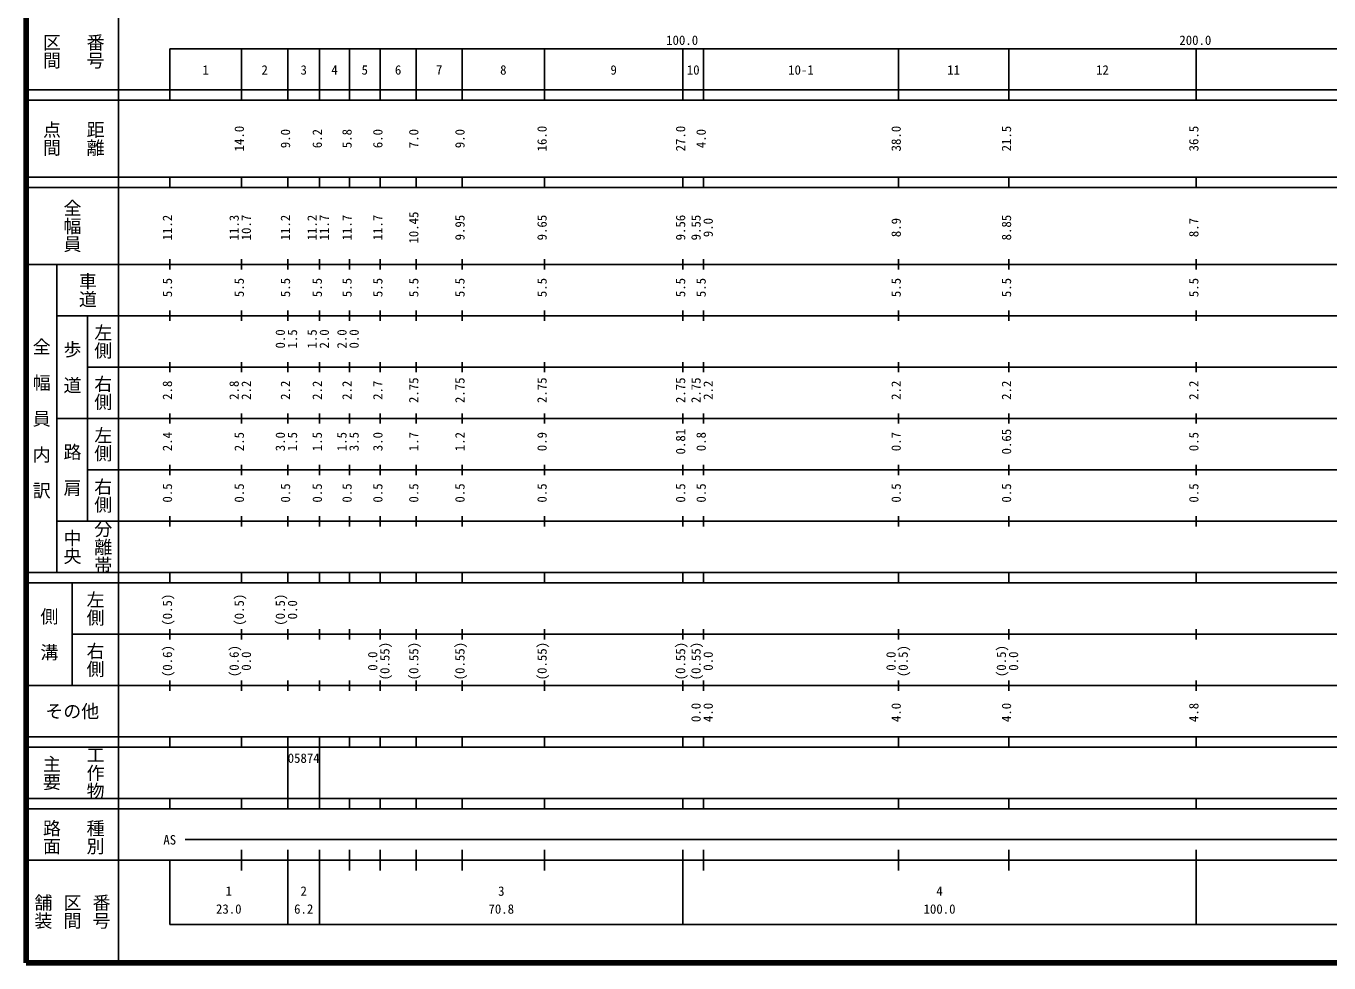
# Model space of a CAD drawing. Units: millimetres on the paper, enlarged 1000 times. Extents: x 40000 to 680000, y 20000 to 380000.
# Drawn here: x 40000 to 293879, y 20000 to 202409 of the extents above; entities that cross this region are included whole.
import ezdxf
from ezdxf.enums import TextEntityAlignment as Align

# ---------------------------------------------------------------- set-up
doc = ezdxf.new("R2010")
doc.units = ezdxf.units.MM
doc.header["$LTSCALE"] = 1000
doc.layers.add('M-TTL', color=2, linetype='Continuous', lineweight=140)
doc.layers.add('M-TTL-BAND', color=7, linetype='Continuous', lineweight=25)
doc.styles.add('@ＭＳ ゴシック', font='')
doc.styles.add('ＭＳ ゴシック', font='')
doc.styles.get('@ＭＳ ゴシック').set_extended_font_data('@MS Gothic')
doc.styles.get('ＭＳ ゴシック').set_extended_font_data('MS Gothic')

msp = doc.modelspace()

# ---------------------------------------------------------------- linework, layer by layer
at = {"layer": 'M-TTL'}
for p, q in [((40000, 380000), (40000, 20000)), ((40000, 20000), (680000, 20000))]:
    msp.add_line(p, q, dxfattribs=at)
at = {"layer": 'M-TTL-BAND'}
for p, q in [((58000, 370000), (58000, 20000)), ((68000, 198000), (579000, 198000)), ((68000, 198000), (68000, 188000)), ((82000, 188000), (82000, 198000)), ((91000, 188000), (91000, 198000)), ((97200, 188000), (97200, 198000)), ((103000, 188000), (103000, 198000)), ((109000, 188000), (109000, 198000)), ((116000, 188000), (116000, 198000)), ((125000, 188000), (125000, 198000)), ((141000, 188000), (141000, 198000)), ((168000, 188000), (168000, 198000)), ((172000, 188000), (172000, 198000)), ((210000, 188000), (210000, 198000)), ((231500, 188000), (231500, 198000)), ((268000, 188000), (268000, 198000)), ((40000, 190000), (579000, 190000)), ((40000, 188000), (579000, 188000)), ((40000, 173000), (579000, 173000)), ((68000, 171000), (68000, 173000)), ((82000, 171000), (82000, 173000)), ((91000, 171000), (91000, 173000)), ((97200, 171000), (97200, 173000)), ((103000, 171000), (103000, 173000)), ((109000, 171000), (109000, 173000)), ((116000, 171000), (116000, 173000)), ((125000, 171000), (125000, 173000)), ((141000, 171000), (141000, 173000)), ((168000, 171000), (168000, 173000)), ((172000, 171000), (172000, 173000)), ((210000, 171000), (210000, 173000)), ((231500, 171000), (231500, 173000)), ((268000, 171000), (268000, 173000)), ((40000, 171000), (579000, 171000)), ((40000, 156000), (579000, 156000)), ((46000, 96000), (46000, 156000)), ((68000, 155000), (68000, 157000)), ((82000, 155000), (82000, 157000)), ((91000, 155000), (91000, 157000)), ((97200, 155000), (97200, 157000)), ((103000, 155000), (103000, 157000)), ((109000, 155000), (109000, 157000)), ((116000, 155000), (116000, 157000)), ((125000, 155000), (125000, 157000)), ((141000, 155000), (141000, 157000)), ((168000, 155000), (168000, 157000)), ((172000, 155000), (172000, 157000)), ((210000, 155000), (210000, 157000)), ((231500, 155000), (231500, 157000)), ((268000, 155000), (268000, 157000)), ((46000, 146000), (579000, 146000)), ((52000, 146000), (52000, 106000)), ((68000, 145000), (68000, 147000)), ((82000, 145000), (82000, 147000)), ((91000, 145000), (91000, 147000)), ((97200, 145000), (97200, 147000)), ((103000, 145000), (103000, 147000)), ((109000, 145000), (109000, 147000)), ((116000, 145000), (116000, 147000)), ((125000, 145000), (125000, 147000)), ((141000, 145000), (141000, 147000)), ((168000, 145000), (168000, 147000)), ((172000, 145000), (172000, 147000)), ((210000, 145000), (210000, 147000)), ((231500, 145000), (231500, 147000)), ((268000, 145000), (268000, 147000)), ((52000, 136000), (579000, 136000)), ((68000, 135000), (68000, 137000)), ((82000, 135000), (82000, 137000)), ((91000, 135000), (91000, 137000)), ((97200, 135000), (97200, 137000)), ((103000, 135000), (103000, 137000)), ((109000, 135000), (109000, 137000)), ((116000, 135000), (116000, 137000)), ((125000, 135000), (125000, 137000)), ((141000, 135000), (141000, 137000)), ((168000, 135000), (168000, 137000)), ((172000, 135000), (172000, 137000)), ((210000, 135000), (210000, 137000)), ((231500, 135000), (231500, 137000)), ((268000, 135000), (268000, 137000)), ((68000, 125000), (68000, 127000)), ((82000, 125000), (82000, 127000)), ((91000, 125000), (91000, 127000)), ((97200, 125000), (97200, 127000)), ((103000, 125000), (103000, 127000)), ((109000, 125000), (109000, 127000)), ((116000, 125000), (116000, 127000)), ((125000, 125000), (125000, 127000)), ((141000, 125000), (141000, 127000)), ((168000, 125000), (168000, 127000)), ((172000, 125000), (172000, 127000)), ((210000, 125000), (210000, 127000)), ((231500, 125000), (231500, 127000)), ((268000, 125000), (268000, 127000)), ((46000, 126000), (579000, 126000)), ((68000, 115000), (68000, 117000)), ((82000, 115000), (82000, 117000)), ((91000, 115000), (91000, 117000)), ((97200, 115000), (97200, 117000)), ((103000, 115000), (103000, 117000)), ((109000, 115000), (109000, 117000)), ((116000, 115000), (116000, 117000)), ((125000, 115000), (125000, 117000)), ((141000, 115000), (141000, 117000)), ((168000, 115000), (168000, 117000)), ((172000, 115000), (172000, 117000)), ((210000, 115000), (210000, 117000)), ((231500, 115000), (231500, 117000)), ((268000, 115000), (268000, 117000)), ((52000, 116000), (579000, 116000)), ((68000, 105000), (68000, 107000)), ((82000, 105000), (82000, 107000)), ((91000, 105000), (91000, 107000)), ((97200, 105000), (97200, 107000)), ((103000, 105000), (103000, 107000)), ((109000, 105000), (109000, 107000)), ((116000, 105000), (116000, 107000)), ((125000, 105000), (125000, 107000)), ((141000, 105000), (141000, 107000)), ((168000, 105000), (168000, 107000)), ((172000, 105000), (172000, 107000)), ((210000, 105000), (210000, 107000)), ((231500, 105000), (231500, 107000)), ((268000, 105000), (268000, 107000)), ((46000, 106000), (579000, 106000)), ((40000, 96000), (579000, 96000)), ((40000, 94000), (579000, 94000)), ((49000, 94000), (49000, 74000)), ((68000, 94000), (68000, 96000)), ((82000, 94000), (82000, 96000)), ((91000, 94000), (91000, 96000)), ((97200, 94000), (97200, 96000)), ((103000, 94000), (103000, 96000)), ((109000, 94000), (109000, 96000)), ((116000, 94000), (116000, 96000)), ((125000, 94000), (125000, 96000)), ((141000, 94000), (141000, 96000)), ((168000, 94000), (168000, 96000)), ((172000, 94000), (172000, 96000)), ((210000, 94000), (210000, 96000)), ((231500, 94000), (231500, 96000)), ((268000, 94000), (268000, 96000)), ((49000, 84000), (579000, 84000)), ((68000, 83000), (68000, 85000)), ((82000, 83000), (82000, 85000)), ((91000, 83000), (91000, 85000)), ((97200, 83000), (97200, 85000)), ((103000, 83000), (103000, 85000)), ((109000, 83000), (109000, 85000)), ((116000, 83000), (116000, 85000)), ((125000, 83000), (125000, 85000)), ((141000, 83000), (141000, 85000)), ((168000, 83000), (168000, 85000)), ((172000, 83000), (172000, 85000)), ((210000, 83000), (210000, 85000)), ((231500, 83000), (231500, 85000)), ((268000, 83000), (268000, 85000)), ((40000, 74000), (579000, 74000)), ((68000, 73000), (68000, 75000)), ((82000, 73000), (82000, 75000)), ((91000, 73000), (91000, 75000)), ((97200, 73000), (97200, 75000)), ((103000, 73000), (103000, 75000)), ((109000, 73000), (109000, 75000)), ((116000, 73000), (116000, 75000)), ((125000, 73000), (125000, 75000)), ((141000, 73000), (141000, 75000)), ((168000, 73000), (168000, 75000)), ((172000, 73000), (172000, 75000)), ((210000, 73000), (210000, 75000)), ((231500, 73000), (231500, 75000)), ((268000, 73000), (268000, 75000)), ((40000, 64000), (579000, 64000)), ((68000, 62000), (68000, 64000)), ((82000, 62000), (82000, 64000)), ((91000, 62000), (91000, 64000)), ((97200, 62000), (97200, 64000)), ((103000, 62000), (103000, 64000)), ((109000, 62000), (109000, 64000)), ((116000, 62000), (116000, 64000)), ((125000, 62000), (125000, 64000)), ((141000, 62000), (141000, 64000)), ((168000, 62000), (168000, 64000)), ((172000, 62000), (172000, 64000)), ((210000, 62000), (210000, 64000)), ((231500, 62000), (231500, 64000)), ((268000, 62000), (268000, 64000)), ((40000, 62000), (579000, 62000)), ((91000, 52000), (91000, 62000)), ((97200, 52000), (97200, 62000)), ((40000, 52000), (579000, 52000)), ((68000, 50000), (68000, 52000)), ((82000, 50000), (82000, 52000)), ((91000, 50000), (91000, 52000)), ((97200, 50000), (97200, 52000)), ((103000, 50000), (103000, 52000)), ((109000, 50000), (109000, 52000)), ((116000, 50000), (116000, 52000)), ((125000, 50000), (125000, 52000)), ((141000, 50000), (141000, 52000)), ((168000, 50000), (168000, 52000)), ((172000, 50000), (172000, 52000)), ((210000, 50000), (210000, 52000)), ((231500, 50000), (231500, 52000)), ((268000, 50000), (268000, 52000)), ((40000, 50000), (579000, 50000)), ((71000, 44000), (374500, 44000)), ((82000, 38000), (82000, 42000)), ((91000, 27500), (91000, 42000)), ((97200, 27500), (97200, 42000)), ((103000, 38000), (103000, 42000)), ((109000, 38000), (109000, 42000)), ((116000, 38000), (116000, 42000)), ((125000, 38000), (125000, 42000)), ((141000, 38000), (141000, 42000)), ((168000, 27500), (168000, 42000)), ((172000, 38000), (172000, 42000)), ((210000, 38000), (210000, 42000)), ((231500, 38000), (231500, 42000)), ((268000, 27500), (268000, 42000)), ((40000, 40000), (579000, 40000)), ((68000, 40000), (68000, 27500)), ((68000, 27500), (579000, 27500))]:
    msp.add_line(p, q, dxfattribs=at)

# ---------------------------------------------------------------- texts
at = {"layer": 'M-TTL-BAND', "style": '@ＭＳ ゴシック'}
for s, p in [('区間', (45000, 197500)), ('番号', (53500, 197500)), ('点間', (45000, 180500)), ('距離', (53500, 180500)), ('全幅員', (49000, 163500)), ('車道', (52000, 151000)), ('左側', (55000, 141000)), ('全\u3000幅\u3000員\u3000内\u3000訳', (43000, 126000)), ('歩\u3000道', (49000, 136000)), ('右側', (55000, 131000)), ('左側', (55000, 121000)), ('路\u3000肩', (49000, 116000)), ('右側', (55000, 111000)), ('中央', (49000, 101000)), ('分離帯', (55000, 101000)), ('左側', (53500, 89000)), ('側\u3000溝', (44500, 84000)), ('右側', (53500, 79000)), ('工作物', (53500, 57000)), ('主要', (45000, 57000)), ('路面', (45000, 44500)), ('種別', (53500, 44500)), ('舗装', (43333, 30000)), ('区間', (49000, 30000)), ('番号', (54667, 30000))]:
    msp.add_text(s, height=2566, rotation=270, dxfattribs=at).set_placement(p, align=Align.MIDDLE_CENTER)
at = {"layer": 'M-TTL-BAND', "style": 'ＭＳ ゴシック'}
for s, p in [('100.0', (167844, 198195)), ('200.0', (267844, 198195)), ('1', (75000, 192405)), ('2', (86500, 192405)), ('3', (94100, 192405)), ('4', (100100, 192405)), ('5', (106000, 192405)), ('6', (112500, 192405)), ('7', (120500, 192405)), ('8', (133000, 192405)), ('9', (154500, 192405)), ('10', (170000, 192405)), ('10-1', (191000, 192405)), ('11', (220750, 192405)), ('12', (249750, 192405)), ('AS', (68000, 42500)), ('1', (79500, 32523)), ('2', (94100, 32523)), ('3', (132600, 32523)), ('4', (218000, 32523)), ('23.0', (79500, 29033)), ('6.2', (94100, 29033)), ('70.8', (132600, 29033)), ('100.0', (218000, 29033))]:
    msp.add_text(s, height=1833, dxfattribs=at).set_placement(p, align=Align.BOTTOM_CENTER)
for s, p in [('14.0', (83000, 180500)), ('16.0', (142000, 180500)), ('27.0', (169000, 180500)), ('38.0', (211000, 180500)), ('21.5', (232500, 180500)), ('36.5', (269000, 180500)), ('9.0', (92000, 180500)), ('6.2', (98200, 180500)), ('5.8', (104000, 180500)), ('6.0', (110000, 180500)), ('7.0', (117000, 180500)), ('9.0', (126000, 180500)), ('4.0', (173000, 180500)), ('11.2', (69000, 163174)), ('11.3', (82000, 163174)), ('10.7', (84370, 163174)), ('11.2', (92000, 163174)), ('11.2', (97200, 163174)), ('11.7', (99570, 163174)), ('11.7', (104000, 163174)), ('11.7', (110000, 163174)), ('10.45', (117000, 163174)), ('9.95', (126000, 163174)), ('9.65', (142000, 163174)), ('9.56', (169000, 163174)), ('9.55', (172000, 163174)), ('8.85', (232500, 163174)), ('9.0', (174370, 163174)), ('8.9', (211000, 163174)), ('8.7', (269000, 163174)), ('5.5', (69000, 151500)), ('5.5', (83000, 151500)), ('5.5', (92000, 151500)), ('5.5', (98200, 151500)), ('5.5', (104000, 151500)), ('5.5', (110000, 151500)), ('5.5', (117000, 151500)), ('5.5', (126000, 151500)), ('5.5', (142000, 151500)), ('5.5', (169000, 151500)), ('5.5', (173000, 151500)), ('5.5', (211000, 151500)), ('5.5', (232500, 151500)), ('5.5', (269000, 151500)), ('0.0', (91000, 141500)), ('1.5', (93370, 141500)), ('1.5', (97200, 141500)), ('2.0', (99570, 141500)), ('2.0', (103000, 141500)), ('0.0', (105370, 141500)), ('2.8', (69000, 131500)), ('2.8', (82000, 131500)), ('2.2', (84370, 131500)), ('2.2', (92000, 131500)), ('2.2', (98200, 131500)), ('2.2', (104000, 131500)), ('2.7', (110000, 131500)), ('2.75', (117000, 131500)), ('2.75', (126000, 131500)), ('2.75', (142000, 131500)), ('2.75', (169000, 131500)), ('2.75', (172000, 131500)), ('2.2', (174370, 131500)), ('2.2', (211000, 131500)), ('2.2', (232500, 131500)), ('2.2', (269000, 131500)), ('2.4', (69000, 121500)), ('2.5', (83000, 121500)), ('3.0', (91000, 121500)), ('1.5', (93370, 121500)), ('1.5', (98200, 121500)), ('1.5', (103000, 121500)), ('3.5', (105370, 121500)), ('3.0', (110000, 121500)), ('1.7', (117000, 121500)), ('1.2', (126000, 121500)), ('0.9', (142000, 121500)), ('0.81', (169000, 121500)), ('0.8', (173000, 121500)), ('0.7', (211000, 121500)), ('0.65', (232500, 121500)), ('0.5', (269000, 121500)), ('0.5', (69000, 111500)), ('0.5', (83000, 111500)), ('0.5', (92000, 111500)), ('0.5', (98200, 111500)), ('0.5', (104000, 111500)), ('0.5', (110000, 111500)), ('0.5', (117000, 111500)), ('0.5', (126000, 111500)), ('0.5', (142000, 111500)), ('0.5', (169000, 111500)), ('0.5', (173000, 111500)), ('0.5', (211000, 111500)), ('0.5', (232500, 111500)), ('0.5', (269000, 111500)), ('(0.5)', (69000, 88764)), ('(0.5)', (83000, 88764)), ('(0.5)', (91000, 88764)), ('0.0', (93370, 88764)), ('(0.6)', (69000, 78764)), ('(0.6)', (82000, 78764)), ('(0.55)', (111370, 78764)), ('(0.55)', (117000, 78764)), ('(0.55)', (126000, 78764)), ('(0.55)', (142000, 78764)), ('(0.55)', (169000, 78764)), ('(0.55)', (172000, 78764)), ('(0.5)', (212370, 78764)), ('(0.5)', (231500, 78764)), ('0.0', (84370, 78764)), ('0.0', (109000, 78764)), ('0.0', (174370, 78764)), ('0.0', (210000, 78764)), ('0.0', (233870, 78764)), ('0.0', (172000, 68764)), ('4.0', (174370, 68764)), ('4.0', (211000, 68764)), ('4.0', (232500, 68764)), ('4.8', (269000, 68764))]:
    msp.add_text(s, height=1833, rotation=90, dxfattribs=at).set_placement(p, align=Align.BOTTOM_CENTER)
msp.add_text('その他', height=2566, dxfattribs=at).set_placement((49000, 69000), align=Align.MIDDLE_CENTER)
msp.add_text('05874', height=1833, dxfattribs=at).set_placement((90975, 58405), align=Align.BOTTOM_LEFT)

doc.saveas('drawing.dxf')
